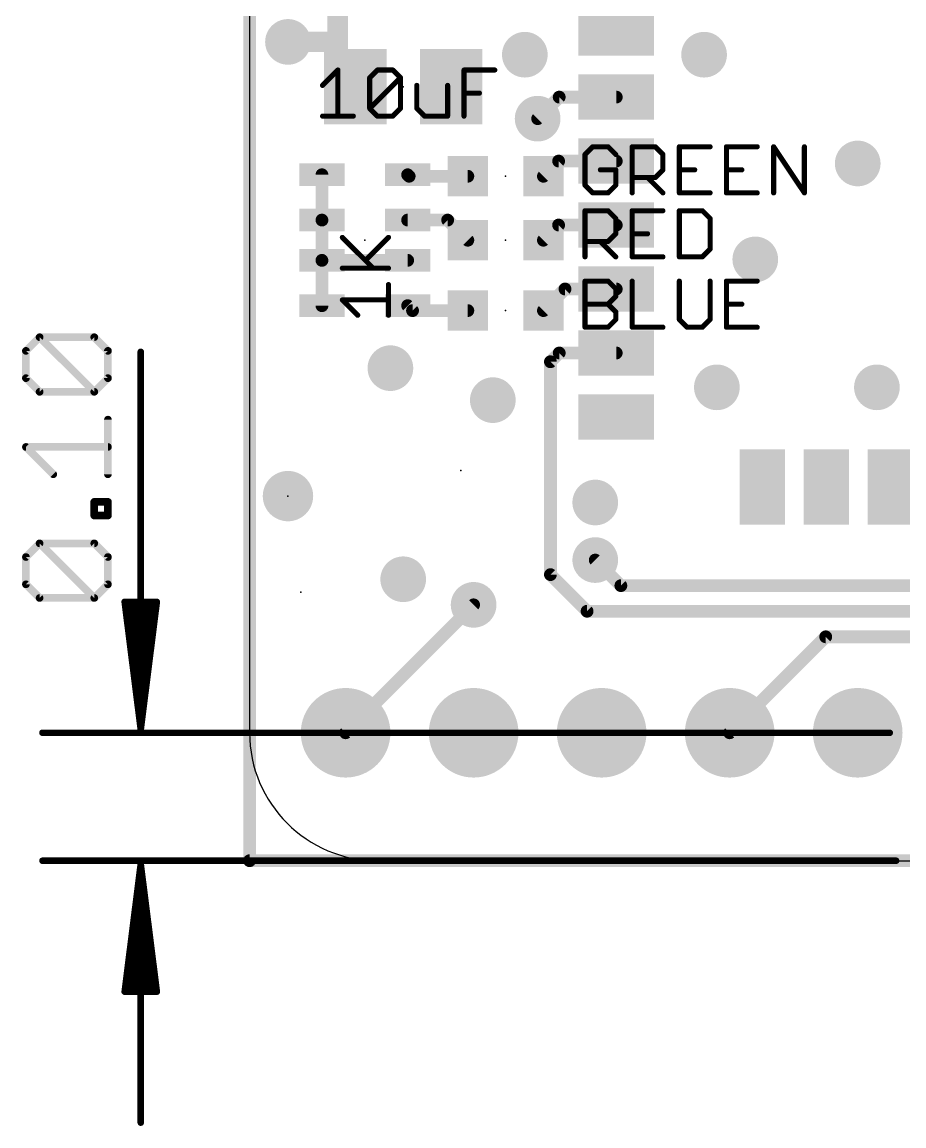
# Model space of a CAD drawing. Extents: x -4.5 to 33.1, y -5.3 to 33.
# Drawn here: x -4.51 to 12.98, y -5.27 to 16.65 of the extents above; entities that cross this region are included whole.
import ezdxf

# ---------------------------------------------------------------- set-up
doc = ezdxf.new("R2010")
doc.units = 0
for name, color, linetype in [('1', 12, 'CONTINUOUS'), ('17', 110, 'CONTINUOUS'), ('18', 110, 'CONTINUOUS'), ('20', 53, 'CONTINUOUS'), ('23', 53, 'CONTINUOUS'), ('24', 53, 'CONTINUOUS'), ('27', 4, 'CONTINUOUS'), ('30', 253, 'CONTINUOUS'), ('47', 253, 'CONTINUOUS')]:
    doc.layers.add(name, color=color, linetype=linetype)

# ---------------------------------------------------------------- blocks, each defined once
blk = doc.blocks.new('RECT')
blk.add_solid([(-0.5, -0.5), (0.5, -0.5), (-0.5, 0.5), (0.5, 0.5)])
blk = doc.blocks.new('PIE')
at = {"const_width": 0.5}
blk.add_lwpolyline([(0, -0.25, 1), (0, 0.25, 1), (0, -0.25)], format="xyb", dxfattribs=at)
blk = doc.blocks.new('ROUNDP')
at = {"const_width": 0.5}
blk.add_lwpolyline([(0, -0.25, 1), (0, 0.25, 1), (0, -0.25)], format="xyb", dxfattribs=at)
blk = doc.blocks.new('ROUNDV')
at = {"const_width": 0.5}
blk.add_lwpolyline([(0, -0.25, 1), (0, 0.25, 1), (0, -0.25)], format="xyb", dxfattribs=at)

msp = doc.modelspace()

# ---------------------------------------------------------------- linework, layer by layer
at = {"layer": '1'}
for points, const_width in [([(0, 0), (0, 25.4)], 0.254), ([(1.7479, 17.084), (1.7479, 16.256)], 0.4064), ([(0.762, 16.256), (1.7479, 16.256)], 0.4064), ([(1.7479, 16.256), (1.7479, 15.7171)], 0.4064), ([(2.098, 15.367), (1.7479, 15.7171)], 0.4064), ([(5.715, 14.732), (6.143, 15.16)], 0.254), ([(6.143, 15.16), (7.275, 15.16)], 0.254), ([(6.131, 13.89), (5.83, 13.589)], 0.254), ([(7.275, 13.89), (6.131, 13.89)], 0.254), ([(1.436, 13.619), (1.436, 12.719)], 0.254), ([(3.166, 13.589), (3.136, 13.619)], 0.254), ([(4.33, 13.589), (3.166, 13.589)], 0.254), ([(1.436, 12.719), (1.436, 11.919)], 0.254), ([(3.93, 12.719), (3.136, 12.719)], 0.254), ([(4.33, 12.319), (3.93, 12.719)], 0.254), ([(6.131, 12.62), (5.83, 12.319)], 0.254), ([(7.275, 12.62), (6.131, 12.62)], 0.254), ([(3.136, 11.919), (1.436, 11.919)], 0.254), ([(1.436, 11.919), (1.436, 11.019)], 0.254), ([(6.258, 11.35), (5.83, 10.922)], 0.254), ([(7.275, 11.35), (6.258, 11.35)], 0.254), ([(3.233, 10.922), (3.136, 11.019)], 0.254), ([(4.33, 10.922), (3.233, 10.922)], 0.254), ([(6.143, 10.08), (5.969, 9.906)], 0.254), ([(7.275, 10.08), (6.143, 10.08)], 0.254), ([(5.969, 9.906), (5.969, 5.6799)], 0.254), ([(7.366, 5.461), (6.858, 5.969)], 0.254), ([(6.6959, 4.953), (5.969, 5.6799)], 0.254), ([(24.257, 5.461), (7.366, 5.461)], 0.254), ([(4.445, 5.08), (1.905, 2.54)], 0.254), ([(28.5147, 4.953), (6.6959, 4.953)], 0.254), ([(11.43, 4.445), (9.525, 2.54)], 0.254), ([(29.21, 4.445), (11.43, 4.445)], 0.254), ([(31.75, 0), (0, 0)], 0.254)]:
    msp.add_lwpolyline(points, dxfattribs=dict(at, const_width=const_width))
for points, const_width in [([(0.762, 16.3576, 1), (0.762, 16.1544)], 0.2032), ([(1.8495, 16.256, 1), (1.6463, 16.256)], 0.2032), ([(1.7479, 16.1544, 1), (1.7479, 16.3576)], 0.2032), ([(1.6463, 16.256, 1), (1.8495, 16.256)], 0.2032), ([(1.6463, 15.7171, 1), (1.8495, 15.7171)], 0.2032), ([(1.8197, 15.7889, 1), (1.6761, 15.6453)], 0.2032), ([(2.0262, 15.2952, 1), (2.1698, 15.4388)], 0.2032), ([(6.143, 15.2235, 1), (6.143, 15.0965)], 0.127), ([(6.1879, 15.1151, 1), (6.0981, 15.2049)], 0.127), ([(7.275, 15.0965, 1), (7.275, 15.2235)], 0.127), ([(5.6701, 14.7769, 1), (5.7599, 14.6871)], 0.127), ([(6.131, 13.9535, 1), (6.131, 13.8265)], 0.127), ([(6.1759, 13.8451, 1), (6.0861, 13.9349)], 0.127), ([(7.275, 13.8265, 1), (7.275, 13.9535)], 0.127), ([(1.4995, 13.619, 1), (1.3725, 13.619)], 0.127), ([(3.1809, 13.6639, 1), (3.0911, 13.5741)], 0.127), ([(3.166, 13.6525, 1), (3.166, 13.5255)], 0.127), ([(3.1211, 13.5441, 1), (3.2109, 13.6339)], 0.127), ([(4.33, 13.5255, 1), (4.33, 13.6525)], 0.127), ([(5.7851, 13.6339, 1), (5.8749, 13.5441)], 0.127), ([(1.4995, 12.719, 1), (1.3725, 12.719)], 0.127), ([(1.3725, 12.719, 1), (1.4995, 12.719)], 0.127), ([(3.136, 12.7825, 1), (3.136, 12.6555)], 0.127), ([(3.9749, 12.7639, 1), (3.8851, 12.6741)], 0.127), ([(3.93, 12.6555, 1), (3.93, 12.7825)], 0.127), ([(6.131, 12.6835, 1), (6.131, 12.5565)], 0.127), ([(6.1759, 12.5751, 1), (6.0861, 12.6649)], 0.127), ([(7.275, 12.5565, 1), (7.275, 12.6835)], 0.127), ([(4.2851, 12.2741, 1), (4.3749, 12.3639)], 0.127), ([(5.7851, 12.3639, 1), (5.8749, 12.2741)], 0.127), ([(1.436, 11.9825, 1), (1.436, 11.8555)], 0.127), ([(1.4995, 11.919, 1), (1.3725, 11.919)], 0.127), ([(1.3725, 11.919, 1), (1.4995, 11.919)], 0.127), ([(3.136, 11.8555, 1), (3.136, 11.9825)], 0.127), ([(6.258, 11.4135, 1), (6.258, 11.2865)], 0.127), ([(6.3029, 11.3051, 1), (6.2131, 11.3949)], 0.127), ([(7.275, 11.2865, 1), (7.275, 11.4135)], 0.127), ([(1.3725, 11.019, 1), (1.4995, 11.019)], 0.127), ([(3.1809, 11.0639, 1), (3.0911, 10.9741)], 0.127), ([(3.233, 10.9855, 1), (3.233, 10.8585)], 0.127), ([(3.1881, 10.8771, 1), (3.2779, 10.9669)], 0.127), ([(4.33, 10.8585, 1), (4.33, 10.9855)], 0.127), ([(5.7851, 10.9669, 1), (5.8749, 10.8771)], 0.127), ([(6.143, 10.1435, 1), (6.143, 10.0165)], 0.127), ([(6.1879, 10.0351, 1), (6.0981, 10.1249)], 0.127), ([(7.275, 10.0165, 1), (7.275, 10.1435)], 0.127), ([(6.0325, 9.906, 1), (5.9055, 9.906)], 0.127), ([(5.9241, 9.9509, 1), (6.0139, 9.8611)], 0.127), ([(6.9029, 6.0139, 1), (6.8131, 5.9241)], 0.127), ([(6.0139, 5.7248, 1), (5.9241, 5.635)], 0.127), ([(5.9055, 5.6799, 1), (6.0325, 5.6799)], 0.127), ([(7.366, 5.5245, 1), (7.366, 5.3975)], 0.127), ([(7.3211, 5.4161, 1), (7.4109, 5.5059)], 0.127), ([(4.4899, 5.0351, 1), (4.4001, 5.1249)], 0.127), ([(6.6959, 5.0165, 1), (6.6959, 4.8895)], 0.127), ([(6.651, 4.9081, 1), (6.7408, 4.9979)], 0.127), ([(11.43, 4.5085, 1), (11.43, 4.3815)], 0.127), ([(11.4749, 4.4001, 1), (11.3851, 4.4899)], 0.127), ([(1.8601, 2.5849, 1), (1.9499, 2.4951)], 0.127), ([(9.4801, 2.5849, 1), (9.5699, 2.4951)], 0.127), ([(0, 0.0635, 1), (0, -0.0635)], 0.127), ([(-0.0635, 0, 1), (0.0635, 0)], 0.127)]:
    msp.add_lwpolyline(points, format="xyb", dxfattribs=dict(at, const_width=const_width))
at = {"layer": '20'}
for p, q in [((0, 30.48), (0, 2.54)), ((2.54, 0), (29.21, 0))]:
    msp.add_line(p, q, dxfattribs=at)
msp.add_arc((2.54, 2.54), 2.54, 180, 270, dxfattribs=at)
at = {"layer": '23'}
for p in [(3.048, 15.367), (5.08, 13.589), (2.286, 12.319), (5.08, 12.319), (5.08, 10.922), (0.762, 7.239), (1.016, 5.334)]:
    msp.add_point(p, dxfattribs=at)
at = {"layer": '24'}
msp.add_point((4.191, 7.747), dxfattribs=at)
at = {"layer": '27', "const_width": 0.1016}
for points in [[(1.4478, 15.3929), (1.7529, 15.698)], [(1.7529, 15.698), (1.7529, 14.7828)], [(2.3833, 15.5455), (2.5358, 15.698)], [(2.3833, 14.9353), (2.3833, 15.5455)], [(2.3833, 14.9353), (2.9934, 15.5455)], [(2.5358, 15.698), (2.8409, 15.698)], [(2.8409, 15.698), (2.9934, 15.5455)], [(2.9934, 15.5455), (2.9934, 14.9353)], [(4.2544, 14.7828), (4.2544, 15.698)], [(4.2544, 15.698), (4.8645, 15.698)], [(3.3188, 15.3929), (3.3188, 14.9353)], [(3.929, 14.7828), (3.929, 15.3929)], [(4.2544, 15.2404), (4.5594, 15.2404)], [(2.5358, 14.7828), (2.3833, 14.9353)], [(2.9934, 14.9353), (2.8409, 14.7828)], [(3.3188, 14.9353), (3.4714, 14.7828)], [(1.4478, 14.7828), (2.0579, 14.7828)], [(2.8409, 14.7828), (2.5358, 14.7828)], [(3.4714, 14.7828), (3.929, 14.7828)], [(6.8073, 14.174), (6.6548, 14.0215)], [(6.6548, 14.0215), (6.6548, 13.4113)], [(7.1124, 14.174), (6.8073, 14.174)], [(7.2649, 14.0215), (7.1124, 14.174)], [(7.5903, 13.2588), (7.5903, 14.174)], [(7.5903, 14.174), (8.0479, 14.174)], [(8.0479, 14.174), (8.2004, 14.0215)], [(8.2004, 14.0215), (8.2004, 13.7164)], [(9.136, 14.174), (8.5258, 14.174)], [(8.5258, 14.174), (8.5258, 13.2588)], [(10.0715, 14.174), (9.4614, 14.174)], [(9.4614, 14.174), (9.4614, 13.2588)], [(10.3969, 13.2588), (10.3969, 14.174)], [(10.3969, 14.174), (11.007, 13.2588)], [(11.007, 13.2588), (11.007, 14.174)], [(7.2649, 13.7164), (6.9599, 13.7164)], [(7.2649, 13.4113), (7.2649, 13.7164)], [(8.0479, 13.5639), (7.5903, 13.5639)], [(7.8954, 13.5639), (8.2004, 13.2588)], [(8.2004, 13.7164), (8.0479, 13.5639)], [(8.5258, 13.7164), (8.8309, 13.7164)], [(9.4614, 13.7164), (9.7664, 13.7164)], [(6.6548, 13.4113), (6.8073, 13.2588)], [(7.1124, 13.2588), (7.2649, 13.4113)], [(6.8073, 13.2588), (7.1124, 13.2588)], [(8.5258, 13.2588), (9.136, 13.2588)], [(9.4614, 13.2588), (10.0715, 13.2588)], [(6.6548, 11.9888), (6.6548, 12.904)], [(6.6548, 12.904), (7.1124, 12.904)], [(7.1124, 12.904), (7.2649, 12.7515)], [(8.2004, 12.904), (7.5903, 12.904)], [(7.5903, 12.904), (7.5903, 11.9888)], [(8.5258, 12.904), (8.5258, 11.9888)], [(8.9834, 12.904), (8.5258, 12.904)], [(9.136, 12.7515), (8.9834, 12.904)], [(7.2649, 12.7515), (7.2649, 12.4464)], [(9.136, 12.1413), (9.136, 12.7515)], [(7.2649, 12.4464), (7.1124, 12.2939)], [(7.5903, 12.4464), (7.8954, 12.4464)], [(2.4511, 11.7643), (1.841, 12.3744)], [(2.2986, 11.9168), (2.7562, 12.3744)], [(7.1124, 12.2939), (6.6548, 12.2939)], [(6.9599, 12.2939), (7.2649, 11.9888)], [(8.9834, 11.9888), (9.136, 12.1413)], [(7.5903, 11.9888), (8.2004, 11.9888)], [(8.5258, 11.9888), (8.9834, 11.9888)], [(1.841, 11.7643), (2.7562, 11.7643)], [(2.7562, 10.8288), (2.7562, 11.4389)], [(6.6548, 10.5918), (6.6548, 11.507)], [(6.6548, 11.507), (7.1124, 11.507)], [(7.1124, 11.507), (7.2649, 11.3544)], [(7.2649, 11.3544), (7.2649, 11.2019)], [(7.5903, 11.507), (7.5903, 10.5918)], [(8.5258, 11.507), (8.5258, 10.7443)], [(9.136, 10.7443), (9.136, 11.507)], [(10.0715, 11.507), (9.4614, 11.507)], [(9.4614, 11.507), (9.4614, 10.5918)], [(2.1461, 10.8288), (1.841, 11.1338)], [(1.841, 11.1338), (2.7562, 11.1338)], [(7.2649, 11.2019), (7.1124, 11.0494)], [(6.6548, 11.0494), (7.1124, 11.0494)], [(7.1124, 11.0494), (7.2649, 10.8969)], [(9.4614, 11.0494), (9.7664, 11.0494)], [(7.2649, 10.7443), (7.1124, 10.5918)], [(7.2649, 10.8969), (7.2649, 10.7443)], [(8.5258, 10.7443), (8.6784, 10.5918)], [(8.9834, 10.5918), (9.136, 10.7443)], [(7.1124, 10.5918), (6.6548, 10.5918)], [(7.5903, 10.5918), (8.2004, 10.5918)], [(8.6784, 10.5918), (8.9834, 10.5918)], [(9.4614, 10.5918), (10.0715, 10.5918)]]:
    msp.add_lwpolyline(points, dxfattribs=at)
at = {"layer": '27', "const_width": 0.0508}
for points in [[(1.7783, 15.698, 1), (1.7275, 15.698)], [(1.7708, 15.68, 1), (1.7349, 15.7159)], [(2.4087, 15.5455, 1), (2.3579, 15.5455)], [(2.3654, 15.5634, 1), (2.4013, 15.5275)], [(2.5358, 15.7234, 1), (2.5358, 15.6726)], [(2.5538, 15.68, 1), (2.5179, 15.7159)], [(2.8589, 15.7159, 1), (2.8229, 15.68)], [(2.8409, 15.6726, 1), (2.8409, 15.7234)], [(3.0188, 15.5455, 1), (2.968, 15.5455)], [(3.0114, 15.5275, 1), (2.9755, 15.5634)], [(2.9755, 15.5275, 1), (3.0114, 15.5634)], [(4.2798, 15.698, 1), (4.229, 15.698)], [(4.2544, 15.7234, 1), (4.2544, 15.6726)], [(4.8645, 15.6726, 1), (4.8645, 15.7234)], [(1.4298, 15.4109, 1), (1.4658, 15.375)], [(3.3442, 15.3929, 1), (3.2934, 15.3929)], [(3.9544, 15.3929, 1), (3.9036, 15.3929)], [(4.2544, 15.2658, 1), (4.2544, 15.215)], [(4.5594, 15.215, 1), (4.5594, 15.2658)], [(2.3579, 14.9353, 1), (2.4087, 14.9353)], [(2.4013, 14.9533, 1), (2.3654, 14.9174)], [(2.3654, 14.9533, 1), (2.4013, 14.9174)], [(2.968, 14.9353, 1), (3.0188, 14.9353)], [(3.0114, 14.9174, 1), (2.9755, 14.9533)], [(3.2934, 14.9353, 1), (3.3442, 14.9353)], [(3.3368, 14.9533, 1), (3.3009, 14.9174)], [(1.4478, 14.8082, 1), (1.4478, 14.7574)], [(1.7275, 14.7828, 1), (1.7783, 14.7828)], [(2.0579, 14.7574, 1), (2.0579, 14.8082)], [(2.5358, 14.8082, 1), (2.5358, 14.7574)], [(2.5179, 14.7648, 1), (2.5538, 14.8008)], [(2.8229, 14.8008, 1), (2.8589, 14.7648)], [(2.8409, 14.7574, 1), (2.8409, 14.8082)], [(3.4714, 14.8082, 1), (3.4714, 14.7574)], [(3.4534, 14.7648, 1), (3.4893, 14.8008)], [(3.9036, 14.7828, 1), (3.9544, 14.7828)], [(3.929, 14.7574, 1), (3.929, 14.8082)], [(4.229, 14.7828, 1), (4.2798, 14.7828)], [(6.6802, 14.0215, 1), (6.6294, 14.0215)], [(6.6368, 14.0394, 1), (6.6728, 14.0035)], [(6.8073, 14.1994, 1), (6.8073, 14.1486)], [(6.8253, 14.156, 1), (6.7894, 14.1919)], [(7.1304, 14.1919, 1), (7.0944, 14.156)], [(7.1124, 14.1486, 1), (7.1124, 14.1994)], [(7.247, 14.0035, 1), (7.2829, 14.0394)], [(7.6157, 14.174, 1), (7.5649, 14.174)], [(7.5903, 14.1994, 1), (7.5903, 14.1486)], [(8.0659, 14.1919, 1), (8.0299, 14.156)], [(8.0479, 14.1486, 1), (8.0479, 14.1994)], [(8.2258, 14.0215, 1), (8.175, 14.0215)], [(8.1825, 14.0035, 1), (8.2184, 14.0394)], [(8.5258, 14.1994, 1), (8.5258, 14.1486)], [(8.5512, 14.174, 1), (8.5004, 14.174)], [(9.136, 14.1486, 1), (9.136, 14.1994)], [(9.4614, 14.1994, 1), (9.4614, 14.1486)], [(9.4868, 14.174, 1), (9.436, 14.174)], [(10.0715, 14.1486, 1), (10.0715, 14.1994)], [(10.418, 14.1881, 1), (10.3757, 14.1599)], [(10.4223, 14.174, 1), (10.3715, 14.174)], [(11.0324, 14.174, 1), (10.9816, 14.174)], [(6.9599, 13.7418, 1), (6.9599, 13.691)], [(7.2903, 13.7164, 1), (7.2395, 13.7164)], [(7.2649, 13.691, 1), (7.2649, 13.7418)], [(7.5903, 13.5893, 1), (7.5903, 13.5385)], [(7.9133, 13.5818, 1), (7.8774, 13.5459)], [(8.0299, 13.5818, 1), (8.0659, 13.5459)], [(8.0479, 13.5385, 1), (8.0479, 13.5893)], [(8.175, 13.7164, 1), (8.2258, 13.7164)], [(8.2184, 13.6984, 1), (8.1825, 13.7344)], [(8.5258, 13.7418, 1), (8.5258, 13.691)], [(8.8309, 13.691, 1), (8.8309, 13.7418)], [(9.4614, 13.7418, 1), (9.4614, 13.691)], [(9.7664, 13.691, 1), (9.7664, 13.7418)], [(6.6728, 13.4293, 1), (6.6368, 13.3934)], [(6.6294, 13.4113, 1), (6.6802, 13.4113)], [(7.2395, 13.4113, 1), (7.2903, 13.4113)], [(7.2829, 13.3934, 1), (7.247, 13.4293)], [(6.8073, 13.2842, 1), (6.8073, 13.2334)], [(6.7894, 13.2408, 1), (6.8253, 13.2768)], [(7.0944, 13.2768, 1), (7.1304, 13.2408)], [(7.1124, 13.2334, 1), (7.1124, 13.2842)], [(7.5649, 13.2588, 1), (7.6157, 13.2588)], [(8.1825, 13.2408, 1), (8.2184, 13.2768)], [(8.5258, 13.2842, 1), (8.5258, 13.2334)], [(8.5004, 13.2588, 1), (8.5512, 13.2588)], [(9.136, 13.2334, 1), (9.136, 13.2842)], [(9.4614, 13.2842, 1), (9.4614, 13.2334)], [(9.436, 13.2588, 1), (9.4868, 13.2588)], [(10.0715, 13.2334, 1), (10.0715, 13.2842)], [(10.3715, 13.2588, 1), (10.4223, 13.2588)], [(10.9816, 13.2588, 1), (11.0324, 13.2588)], [(10.9859, 13.2447, 1), (11.0281, 13.2729)], [(6.6802, 12.904, 1), (6.6294, 12.904)], [(6.6548, 12.9294, 1), (6.6548, 12.8786)], [(7.1304, 12.9219, 1), (7.0944, 12.886)], [(7.1124, 12.8786, 1), (7.1124, 12.9294)], [(7.5903, 12.9294, 1), (7.5903, 12.8786)], [(7.6157, 12.904, 1), (7.5649, 12.904)], [(8.2004, 12.8786, 1), (8.2004, 12.9294)], [(8.5512, 12.904, 1), (8.5004, 12.904)], [(8.5258, 12.9294, 1), (8.5258, 12.8786)], [(9.0014, 12.9219, 1), (8.9655, 12.886)], [(8.9834, 12.8786, 1), (8.9834, 12.9294)], [(7.2903, 12.7515, 1), (7.2395, 12.7515)], [(7.247, 12.7335, 1), (7.2829, 12.7694)], [(9.1614, 12.7515, 1), (9.1106, 12.7515)], [(9.118, 12.7335, 1), (9.1539, 12.7694)], [(7.2829, 12.4284, 1), (7.247, 12.4644)], [(7.5903, 12.4718, 1), (7.5903, 12.421)], [(7.8954, 12.421, 1), (7.8954, 12.4718)], [(1.859, 12.3924, 1), (1.8231, 12.3564)], [(2.7742, 12.3564, 1), (2.7382, 12.3924)], [(6.6548, 12.3193, 1), (6.6548, 12.2685)], [(6.9778, 12.3118, 1), (6.9419, 12.2759)], [(7.0944, 12.3118, 1), (7.1304, 12.2759)], [(7.1124, 12.2685, 1), (7.1124, 12.3193)], [(7.2395, 12.4464, 1), (7.2903, 12.4464)], [(9.1106, 12.1413, 1), (9.1614, 12.1413)], [(9.1539, 12.1234, 1), (9.118, 12.1593)], [(2.2806, 11.9348, 1), (2.3166, 11.8988)], [(6.6294, 11.9888, 1), (6.6802, 11.9888)], [(7.247, 11.9708, 1), (7.2829, 12.0068)], [(7.5903, 12.0142, 1), (7.5903, 11.9634)], [(7.5649, 11.9888, 1), (7.6157, 11.9888)], [(8.2004, 11.9634, 1), (8.2004, 12.0142)], [(8.5258, 12.0142, 1), (8.5258, 11.9634)], [(8.5004, 11.9888, 1), (8.5512, 11.9888)], [(8.9655, 12.0068, 1), (9.0014, 11.9708)], [(8.9834, 11.9634, 1), (8.9834, 12.0142)], [(1.841, 11.7897, 1), (1.841, 11.7389)], [(2.4332, 11.7463, 1), (2.4691, 11.7822)], [(2.7562, 11.7389, 1), (2.7562, 11.7897)], [(2.7816, 11.4389, 1), (2.7308, 11.4389)], [(6.6802, 11.507, 1), (6.6294, 11.507)], [(6.6548, 11.5324, 1), (6.6548, 11.4816)], [(7.1304, 11.5249, 1), (7.0944, 11.489)], [(7.1124, 11.4816, 1), (7.1124, 11.5324)], [(7.2903, 11.3544, 1), (7.2395, 11.3544)], [(7.247, 11.3365, 1), (7.2829, 11.3724)], [(7.6157, 11.507, 1), (7.5649, 11.507)], [(8.5512, 11.507, 1), (8.5004, 11.507)], [(9.1614, 11.507, 1), (9.1106, 11.507)], [(9.4614, 11.5324, 1), (9.4614, 11.4816)], [(9.4868, 11.507, 1), (9.436, 11.507)], [(10.0715, 11.4816, 1), (10.0715, 11.5324)], [(1.841, 11.1592, 1), (1.841, 11.1084)], [(1.859, 11.1518, 1), (1.8231, 11.1159)], [(2.7562, 11.1084, 1), (2.7562, 11.1592)], [(7.2395, 11.2019, 1), (7.2903, 11.2019)], [(7.2829, 11.184, 1), (7.247, 11.2199)], [(6.6548, 11.0748, 1), (6.6548, 11.024)], [(7.1304, 11.0674, 1), (7.0944, 11.0314)], [(7.0944, 11.0674, 1), (7.1304, 11.0314)], [(7.1124, 11.024, 1), (7.1124, 11.0748)], [(9.4614, 11.0748, 1), (9.4614, 11.024)], [(9.7664, 11.024, 1), (9.7664, 11.0748)], [(2.1281, 10.8108, 1), (2.164, 10.8467)], [(2.7308, 10.8288, 1), (2.7816, 10.8288)], [(7.2903, 10.8969, 1), (7.2395, 10.8969)], [(7.2395, 10.7443, 1), (7.2903, 10.7443)], [(7.247, 10.8789, 1), (7.2829, 10.9148)], [(7.2829, 10.7264, 1), (7.247, 10.7623)], [(8.5004, 10.7443, 1), (8.5512, 10.7443)], [(8.5438, 10.7623, 1), (8.5079, 10.7264)], [(9.1106, 10.7443, 1), (9.1614, 10.7443)], [(9.1539, 10.7264, 1), (9.118, 10.7623)], [(6.6548, 10.6172, 1), (6.6548, 10.5664)], [(6.6294, 10.5918, 1), (6.6802, 10.5918)], [(7.0944, 10.6098, 1), (7.1304, 10.5738)], [(7.1124, 10.5664, 1), (7.1124, 10.6172)], [(7.5903, 10.6172, 1), (7.5903, 10.5664)], [(7.5649, 10.5918, 1), (7.6157, 10.5918)], [(8.2004, 10.5664, 1), (8.2004, 10.6172)], [(8.6784, 10.6172, 1), (8.6784, 10.5664)], [(8.6604, 10.5738, 1), (8.6963, 10.6098)], [(8.9655, 10.6098, 1), (9.0014, 10.5738)], [(8.9834, 10.5664, 1), (8.9834, 10.6172)], [(9.4614, 10.6172, 1), (9.4614, 10.5664)], [(9.436, 10.5918, 1), (9.4868, 10.5918)], [(10.0715, 10.5664, 1), (10.0715, 10.6172)]]:
    msp.add_lwpolyline(points, format="xyb", dxfattribs=at)
at = {"layer": '47'}
for points, const_width in [([(-4.4367, 10.1226), (-4.1655, 10.3938)], 0.1524), ([(-4.1655, 10.3938), (-3.0809, 10.3938)], 0.1524), ([(-3.0809, 9.3091), (-4.1655, 10.3938)], 0.1524), ([(-3.0809, 10.3938), (-2.8097, 10.1226)], 0.1524), ([(-4.4367, 9.5803), (-4.4367, 10.1226)], 0.1524), ([(-2.8097, 10.1226), (-2.8097, 9.5803)], 0.1524), ([(-2.159, 2.605), (-2.159, 10.1028)], 0.13), ([(-4.1655, 9.3091), (-4.4367, 9.5803)], 0.1524), ([(-2.8097, 9.5803), (-3.0809, 9.3091)], 0.1524), ([(-3.0809, 9.3091), (-4.1655, 9.3091)], 0.1524), ([(-2.8097, 7.6719), (-2.8097, 8.7566)], 0.1524), ([(-3.8944, 7.6719), (-4.4367, 8.2143)], 0.1524), ([(-4.4367, 8.2143), (-2.8097, 8.2143)], 0.1524), ([(-3.0809, 6.8534), (-3.0809, 7.1245)], 0.1524), ([(-3.0809, 7.1245), (-2.8097, 7.1245)], 0.1524), ([(-2.8097, 7.1245), (-2.8097, 6.8534)], 0.1524), ([(-2.8097, 6.8534), (-3.0809, 6.8534)], 0.1524), ([(-4.4367, 6.0297), (-4.1655, 6.3009)], 0.1524), ([(-4.1655, 6.3009), (-3.0809, 6.3009)], 0.1524), ([(-3.0809, 5.2162), (-4.1655, 6.3009)], 0.1524), ([(-3.0809, 6.3009), (-2.8097, 6.0297)], 0.1524), ([(-4.4367, 5.4874), (-4.4367, 6.0297)], 0.1524), ([(-2.8097, 6.0297), (-2.8097, 5.4874)], 0.1524), ([(-4.1655, 5.2162), (-4.4367, 5.4874)], 0.1524), ([(-2.8097, 5.4874), (-3.0809, 5.2162)], 0.1524), ([(-3.0809, 5.2162), (-4.1655, 5.2162)], 0.1524), ([(-2.159, 2.605), (-2.4782, 5.14)], 0.13), ([(-2.4782, 5.14), (-1.8398, 5.14)], 0.13), ([(-2.159, 2.605), (-2.419, 5.14)], 0.13), ([(-2.159, 2.605), (-2.289, 5.14)], 0.13), ([(-1.8398, 5.14), (-2.159, 2.605)], 0.13), ([(-2.029, 5.14), (-2.159, 2.605)], 0.13), ([(-1.899, 5.14), (-2.159, 2.605)], 0.13), ([(12.7, 2.54), (-4.109, 2.54)], 0.13), ([(12.827, 0), (-4.109, 0)], 0.13), ([(-2.159, -0.065), (-2.4782, -2.6)], 0.13), ([(-2.159, -0.065), (-2.419, -2.6)], 0.13), ([(-2.159, -0.065), (-2.289, -2.6)], 0.13), ([(-2.159, -0.065), (-2.159, -5.2)], 0.13), ([(-1.8398, -2.6), (-2.159, -0.065)], 0.13), ([(-2.029, -2.6), (-2.159, -0.065)], 0.13), ([(-1.899, -2.6), (-2.159, -0.065)], 0.13), ([(-2.4782, -2.6), (-1.8398, -2.6)], 0.13)]:
    msp.add_lwpolyline(points, dxfattribs=dict(at, const_width=const_width))
for points, const_width in [([(-4.1386, 10.4207, 1), (-4.1925, 10.3668)], 0.0762), ([(-4.1655, 10.4319, 1), (-4.1655, 10.3557)], 0.0762), ([(-4.1386, 10.3668, 1), (-4.1925, 10.4207)], 0.0762), ([(-3.0539, 10.4207, 1), (-3.1078, 10.3668)], 0.0762), ([(-3.0809, 10.3557, 1), (-3.0809, 10.4319)], 0.0762), ([(-4.3986, 10.1226, 1), (-4.4748, 10.1226)], 0.0762), ([(-4.4636, 10.1495, 1), (-4.4097, 10.0956)], 0.0762), ([(-2.7716, 10.1226, 1), (-2.8478, 10.1226)], 0.0762), ([(-2.8366, 10.0956, 1), (-2.7828, 10.1495)], 0.0762), ([(-2.1265, 10.1028, 1), (-2.1915, 10.1028)], 0.065), ([(-4.4097, 9.6072, 1), (-4.4636, 9.5533)], 0.0762), ([(-2.7828, 9.5533, 1), (-2.8366, 9.6072)], 0.0762), ([(-4.4748, 9.5803, 1), (-4.3986, 9.5803)], 0.0762), ([(-2.8478, 9.5803, 1), (-2.7716, 9.5803)], 0.0762), ([(-4.1655, 9.3472, 1), (-4.1655, 9.271)], 0.0762), ([(-4.1925, 9.2821, 1), (-4.1386, 9.336)], 0.0762), ([(-3.1078, 9.336, 1), (-3.0539, 9.2821)], 0.0762), ([(-3.1078, 9.2821, 1), (-3.0539, 9.336)], 0.0762), ([(-3.0809, 9.271, 1), (-3.0809, 9.3472)], 0.0762), ([(-2.7716, 8.7566, 1), (-2.8478, 8.7566)], 0.0762), ([(-4.4097, 8.2412, 1), (-4.4636, 8.1873)], 0.0762), ([(-4.4367, 8.2524, 1), (-4.4367, 8.1762)], 0.0762), ([(-2.8097, 8.1762, 1), (-2.8097, 8.2524)], 0.0762), ([(-3.9213, 7.645, 1), (-3.8674, 7.6989)], 0.0762), ([(-2.8478, 7.6719, 1), (-2.7716, 7.6719)], 0.0762), ([(-3.0428, 7.1245, 1), (-3.119, 7.1245)], 0.0762), ([(-3.0809, 7.1626, 1), (-3.0809, 7.0864)], 0.0762), ([(-2.7716, 7.1245, 1), (-2.8478, 7.1245)], 0.0762), ([(-2.8097, 7.0864, 1), (-2.8097, 7.1626)], 0.0762), ([(-3.0809, 6.8915, 1), (-3.0809, 6.8153)], 0.0762), ([(-3.119, 6.8534, 1), (-3.0428, 6.8534)], 0.0762), ([(-2.8478, 6.8534, 1), (-2.7716, 6.8534)], 0.0762), ([(-2.8097, 6.8153, 1), (-2.8097, 6.8915)], 0.0762), ([(-4.1386, 6.3278, 1), (-4.1925, 6.2739)], 0.0762), ([(-4.1655, 6.339, 1), (-4.1655, 6.2628)], 0.0762), ([(-4.1386, 6.2739, 1), (-4.1925, 6.3278)], 0.0762), ([(-3.0539, 6.3278, 1), (-3.1078, 6.2739)], 0.0762), ([(-3.0809, 6.2628, 1), (-3.0809, 6.339)], 0.0762), ([(-4.3986, 6.0297, 1), (-4.4748, 6.0297)], 0.0762), ([(-4.4636, 6.0566, 1), (-4.4097, 6.0028)], 0.0762), ([(-2.7716, 6.0297, 1), (-2.8478, 6.0297)], 0.0762), ([(-2.8366, 6.0028, 1), (-2.7828, 6.0566)], 0.0762), ([(-4.4097, 5.5143, 1), (-4.4636, 5.4604)], 0.0762), ([(-4.4748, 5.4874, 1), (-4.3986, 5.4874)], 0.0762), ([(-2.8478, 5.4874, 1), (-2.7716, 5.4874)], 0.0762), ([(-2.7828, 5.4604, 1), (-2.8366, 5.5143)], 0.0762), ([(-4.1655, 5.2543, 1), (-4.1655, 5.1781)], 0.0762), ([(-4.1925, 5.1893, 1), (-4.1386, 5.2431)], 0.0762), ([(-3.1078, 5.2431, 1), (-3.0539, 5.1893)], 0.0762), ([(-3.1078, 5.1893, 1), (-3.0539, 5.2431)], 0.0762), ([(-3.0809, 5.1781, 1), (-3.0809, 5.2543)], 0.0762), ([(-2.446, 5.1441, 1), (-2.5105, 5.1359)], 0.065), ([(-2.4782, 5.1725, 1), (-2.4782, 5.1075)], 0.065), ([(-2.3867, 5.1433, 1), (-2.4513, 5.1367)], 0.065), ([(-2.2565, 5.1417, 1), (-2.3215, 5.1383)], 0.065), ([(-1.9965, 5.1383, 1), (-2.0615, 5.1417)], 0.065), ([(-1.8667, 5.1367, 1), (-1.9313, 5.1433)], 0.065), ([(-1.8075, 5.1359, 1), (-1.872, 5.1441)], 0.065), ([(-1.8398, 5.1075, 1), (-1.8398, 5.1725)], 0.065), ([(-2.1912, 2.6091, 1), (-2.1268, 2.6009)], 0.065), ([(-2.1913, 2.6083, 1), (-2.1267, 2.6017)], 0.065), ([(-2.1915, 2.6033, 1), (-2.1265, 2.6067)], 0.065), ([(-2.1915, 2.6067, 1), (-2.1265, 2.6033)], 0.065), ([(-2.1915, 2.605, 1), (-2.1265, 2.605)], 0.065), ([(-2.1913, 2.6017, 1), (-2.1267, 2.6083)], 0.065), ([(-2.1912, 2.6009, 1), (-2.1268, 2.6091)], 0.065), ([(-4.109, 2.5725, 1), (-4.109, 2.5075)], 0.065), ([(12.7, 2.5075, 1), (12.7, 2.5725)], 0.065), ([(-4.109, 0.0325, 1), (-4.109, -0.0325)], 0.065), ([(-2.1265, -0.0667, 1), (-2.1915, -0.0633)], 0.065), ([(-2.1265, -0.0633, 1), (-2.1915, -0.0667)], 0.065), ([(12.827, -0.0325, 1), (12.827, 0.0325)], 0.065), ([(-2.1265, -0.065, 1), (-2.1915, -0.065)], 0.065), ([(-2.1268, -0.0609, 1), (-2.1912, -0.0691)], 0.065), ([(-2.1267, -0.0617, 1), (-2.1913, -0.0683)], 0.065), ([(-2.1267, -0.0683, 1), (-2.1913, -0.0617)], 0.065), ([(-2.1268, -0.0691, 1), (-2.1912, -0.0609)], 0.065), ([(-2.5105, -2.5959, 1), (-2.446, -2.6041)], 0.065), ([(-2.4782, -2.5675, 1), (-2.4782, -2.6325)], 0.065), ([(-2.4513, -2.5967, 1), (-2.3867, -2.6033)], 0.065), ([(-2.3215, -2.5983, 1), (-2.2565, -2.6017)], 0.065), ([(-2.0615, -2.6017, 1), (-1.9965, -2.5983)], 0.065), ([(-1.9313, -2.6033, 1), (-1.8667, -2.5967)], 0.065), ([(-1.872, -2.6041, 1), (-1.8075, -2.5959)], 0.065), ([(-1.8398, -2.6325, 1), (-1.8398, -2.5675)], 0.065), ([(-2.1915, -5.2, 1), (-2.1265, -5.2)], 0.065)]:
    msp.add_lwpolyline(points, format="xyb", dxfattribs=dict(at, const_width=const_width))

# ---------------------------------------------------------------- block references
at = {"layer": '1'}
for p, xscale, yscale, rotation in [((7.275, 16.43), 1.5, 0.9, 180), ((7.275, 15.16), 1.5, 0.9, 180), ((7.275, 13.89), 1.5, 0.9, 180), ((1.436, 13.619), 0.45, 0.9, 270), ((3.136, 13.619), 0.45, 0.9, 270), ((4.33, 13.589), 0.8, 0.8, 90), ((5.83, 13.589), 0.8, 0.8, 90), ((1.436, 12.719), 0.45, 0.9, 270), ((3.136, 12.719), 0.45, 0.9, 270), ((7.275, 12.62), 1.5, 0.9, 180), ((4.33, 12.319), 0.8, 0.8, 90), ((5.83, 12.319), 0.8, 0.8, 90), ((1.436, 11.919), 0.45, 0.9, 270), ((3.136, 11.919), 0.45, 0.9, 270), ((7.275, 11.35), 1.5, 0.9, 180), ((1.436, 11.019), 0.45, 0.9, 270), ((3.136, 11.019), 0.45, 0.9, 270), ((4.33, 10.922), 0.8, 0.8, 90), ((5.83, 10.922), 0.8, 0.8, 90), ((7.275, 10.08), 1.5, 0.9, 180), ((7.275, 8.81), 1.5, 0.9, 180), ((10.175, 7.42), 1.5, 0.9, 270), ((11.445, 7.42), 1.5, 0.9, 270), ((12.715, 7.42), 1.5, 0.9, 270)]:
    msp.add_blockref('RECT', p, dxfattribs=dict(at, xscale=xscale, yscale=yscale, rotation=rotation))
at = {"layer": '1', "xscale": 1.24, "yscale": 1.5}
for p in [(2.098, 15.367), (3.998, 15.367)]:
    msp.add_blockref('RECT', p, dxfattribs=at)
at = {"layer": '1'}
msp.add_blockref('PIE', (0.762, 7.239), dxfattribs=at)
at = {"layer": '17', "xscale": 1.6764, "yscale": 1.6764, "rotation": 90}
for p in [(1.905, 2.54), (4.445, 2.54), (6.985, 2.54), (9.525, 2.54), (12.065, 2.54)]:
    msp.add_blockref('ROUNDP', p, dxfattribs=at)
at = {"layer": '18', "xscale": 0.9064, "yscale": 0.9064}
for p in [(0.762, 16.256), (0.762, 16.256), (5.461, 16.002), (5.461, 16.002), (9.017, 16.002), (9.017, 16.002), (5.715, 14.732), (5.715, 14.732), (12.065, 13.843), (12.065, 13.843), (10.033, 11.938), (10.033, 11.938), (2.794, 9.779), (2.794, 9.779), (9.271, 9.398), (9.271, 9.398), (12.446, 9.398), (12.446, 9.398), (4.826, 9.144), (4.826, 9.144), (6.858, 7.112), (6.858, 7.112), (6.858, 5.969), (6.858, 5.969), (3.048, 5.588), (3.048, 5.588), (4.445, 5.08), (4.445, 5.08)]:
    msp.add_blockref('ROUNDV', p, dxfattribs=at)
at = {"layer": '30', "xscale": 1.778, "yscale": 1.778, "rotation": 90}
for p in [(1.905, 2.54), (4.445, 2.54), (6.985, 2.54), (9.525, 2.54), (12.065, 2.54)]:
    msp.add_blockref('ROUNDP', p, dxfattribs=at)

doc.saveas('drawing.dxf')
